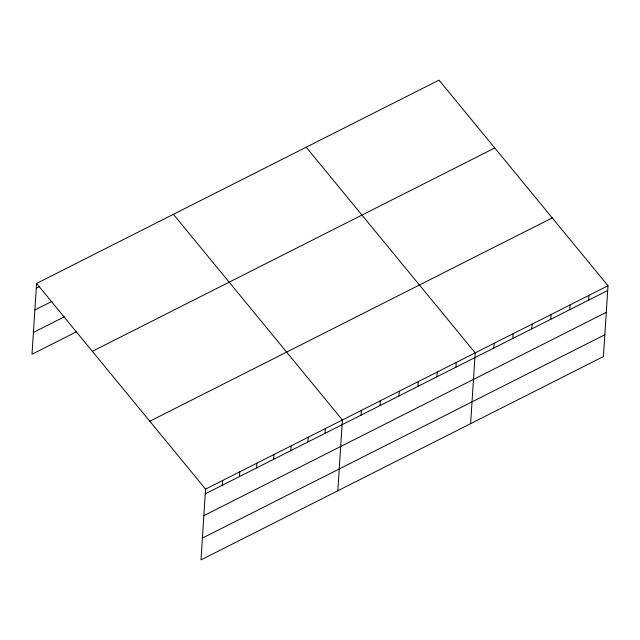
<?xml version="1.0" encoding="UTF-8"?>
<svg xmlns="http://www.w3.org/2000/svg" width="640" height="640" viewBox="0 0 640 640"><rect width="100%" height="100%" fill="white"/><g stroke="black" fill="none" stroke-linecap="round" stroke-linejoin="round"><path stroke-width="0.96" d="M36.576 283.44L205.568 489.104L200.992 559.896L603.424 356.56L608 285.76L439.008 80.104L36.576 283.44L32 354.24L76.472 331.768M222.36 485.216L222.672 480.456M239.464 476.568L239.776 471.816M256.568 467.928L256.88 463.176M273.672 459.288L273.984 454.536M290.776 450.648L291.088 445.888M307.88 442L308.192 437.248M324.984 433.36L325.288 428.608M337.816 490.76L342.392 419.968L173.408 214.304M361.056 415.136L361.368 410.376M380.032 405.544L380.336 400.792M399 395.96L399.312 391.208M417.976 386.376L418.28 381.624M436.944 376.792L437.256 372.032M455.92 367.2L456.224 362.448M470.616 423.664L475.2 352.864L306.208 147.208M493.864 348.032L494.168 343.28M512.832 338.448L513.144 333.688M531.808 328.856L532.112 324.104M550.776 319.272L551.088 314.52M569.752 309.688L570.056 304.936M588.72 300.104L589.032 295.344M36.272 288.2L39.688 286.472M34.864 309.992L51.968 301.352M33.408 332.448L64.192 316.888M92.344 351.312L494.776 147.968M149.8 421.232L552.232 217.896M205.568 489.104L608 285.76M205.264 493.856L607.696 290.512M203.848 515.648L606.28 312.312M202.4 538.104L604.832 334.76"/></g></svg>
